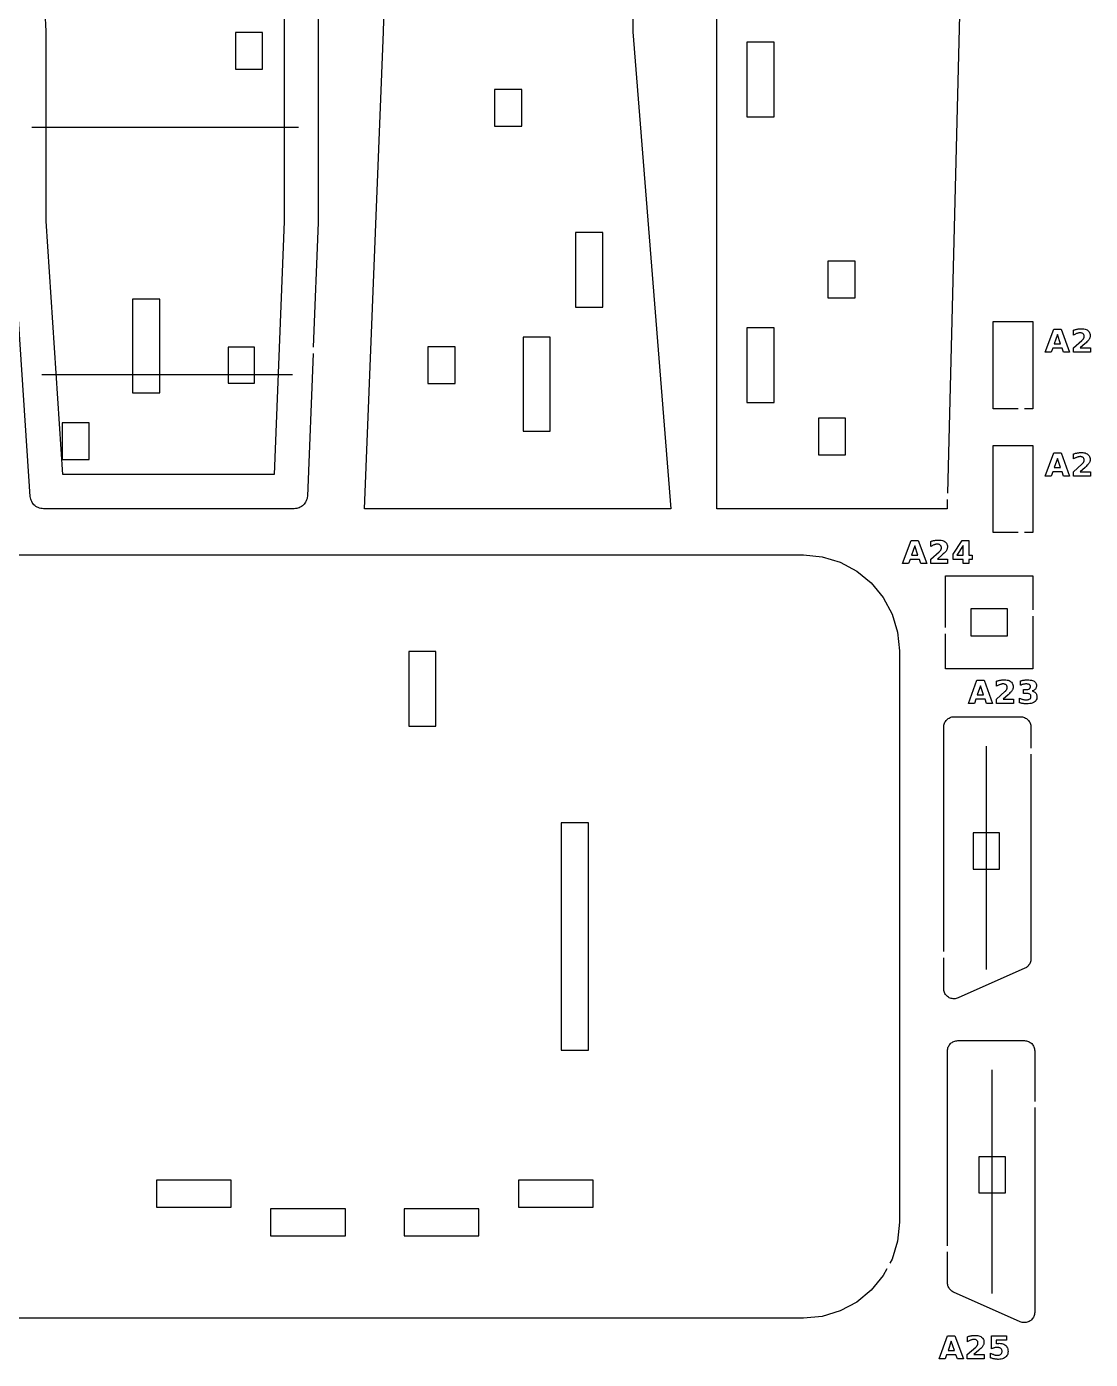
# Model space of a CAD drawing. Header units: millimetres. Extents: x 9 to 297, y 5 to 295.
# Drawn here: x 185.5 to 297.1, y 4.6 to 144.5 of the extents above; entities that cross this region are included whole.
import ezdxf

# ---------------------------------------------------------------- set-up
doc = ezdxf.new("R2010")
doc.units = ezdxf.units.MM
for name, color, linetype in [('CUT', 1, 'CONTINUOUS'), ('ENGRAVE', 5, 'CONTINUOUS'), ('SCORE', 7, 'CONTINUOUS')]:
    doc.layers.add(name, color=color, linetype=linetype)

msp = doc.modelspace()

# ---------------------------------------------------------------- linework, layer by layer
at = {"layer": 'CUT', "color": 1}
for points in [[(283.9969, 170.8735), (282.1137, 95.5471)], [(249.075, 166.7957), (249.075, 144.003), (253.0812, 93.925), (220.9219, 93.925), (222.925, 144.0024), (222.9869, 146.4767)], [(216.075, 160.9868), (216.075, 124.0252), (216.0739, 123.9718), (215.5499, 110.8705)], [(282.0975, 94.8973), (282.0731, 93.925), (257.925, 93.925), (257.925, 150.5543)], [(215.5239, 110.221), (214.9248, 95.2433), (214.9134, 95.114), (214.8894, 94.9847), (214.8532, 94.8583), (214.805, 94.7359), (214.7454, 94.6187), (214.6749, 94.5077), (214.594, 94.404), (214.5037, 94.3084), (214.4046, 94.2219), (214.2977, 94.1453), (214.184, 94.0793), (214.0645, 94.0244), (213.9403, 93.9812), (213.8125, 93.95), (213.6823, 93.9312), (213.5528, 93.925), (187.2143, 93.925), (187.0786, 93.9318), (186.9423, 93.9525), (186.8087, 93.9867), (186.6793, 94.0341), (186.5553, 94.0942), (186.4379, 94.1664), (186.3283, 94.25), (186.2276, 94.3442), (186.1369, 94.448), (186.057, 94.5603), (185.9888, 94.6801), (185.9329, 94.8061), (185.8899, 94.937), (185.8602, 95.0716), (185.8444, 95.2067), (183.928, 123.9531)], [(289.55, 104.425), (286.925, 104.425), (286.925, 113.575), (291.075, 113.575), (291.075, 104.425), (290.2, 104.425)], [(289.55, 91.425), (286.925, 91.425), (286.925, 100.575), (291.075, 100.575), (291.075, 91.425), (290.2, 91.425)], [(178.2974, 89.075), (267.0037, 89.075), (268.9656, 88.8818), (270.8557, 88.3084), (272.5976, 87.3774), (274.1244, 86.1244), (275.3774, 84.5976), (276.3084, 82.8557), (276.8818, 80.9656), (277.075, 79.0037), (277.075, 18.9963), (276.8818, 17.0344), (276.3084, 15.1443), (276.0728, 14.7035)], [(281.925, 81.45), (281.925, 86.875), (291.075, 86.875), (291.075, 83.3)], [(291.075, 82.65), (291.075, 77.125), (281.925, 77.125), (281.925, 80.8)], [(281.725, 47.4331), (281.725, 71.0018), (281.7301, 71.1054), (281.7456, 71.2097), (281.7712, 71.3121), (281.8067, 71.4114), (281.8519, 71.5068), (281.9061, 71.5973), (281.9689, 71.682), (282.0398, 71.7602), (282.118, 71.8311), (282.2027, 71.8939), (282.2932, 71.9481), (282.3886, 71.9933), (282.4879, 72.0288), (282.5903, 72.0544), (282.6946, 72.0699), (282.7982, 72.075), (289.8018, 72.075), (289.9054, 72.0699), (290.0097, 72.0544), (290.1121, 72.0288), (290.2114, 71.9933), (290.3068, 71.9481), (290.3973, 71.8939), (290.482, 71.8311), (290.5602, 71.7602), (290.6311, 71.682), (290.6939, 71.5973), (290.7481, 71.5068), (290.7933, 71.4114), (290.8288, 71.3121), (290.8544, 71.2097), (290.8699, 71.1054), (290.875, 71.0018), (290.875, 68.793)], [(290.875, 68.143), (290.875, 46.6481), (290.8701, 46.5468), (290.8553, 46.4446), (290.8308, 46.3444), (290.7967, 46.2469), (290.7535, 46.1532), (290.7015, 46.064), (290.6411, 45.9803), (290.573, 45.9027), (290.4978, 45.832), (290.4162, 45.7689), (290.3288, 45.7138), (290.2382, 45.6683), (283.2349, 42.5557), (283.1369, 42.5178), (283.0339, 42.4894), (282.9286, 42.4714), (282.822, 42.4639), (282.7151, 42.467), (282.6091, 42.4807), (282.505, 42.5049), (282.4038, 42.5393), (282.3066, 42.5836), (282.2142, 42.6373), (282.1276, 42.6999), (282.0476, 42.7708), (281.9751, 42.8493), (281.9107, 42.9346), (281.8551, 43.0259), (281.8089, 43.1223), (281.7724, 43.2227), (281.7461, 43.3263), (281.7302, 43.432), (281.725, 43.5369), (281.725, 46.7831)], [(282.125, 16.538), (282.125, 37.0018), (282.1301, 37.1054), (282.1456, 37.2097), (282.1712, 37.3121), (282.2067, 37.4114), (282.2519, 37.5068), (282.3061, 37.5973), (282.3689, 37.682), (282.4398, 37.7602), (282.518, 37.8311), (282.6027, 37.8939), (282.6932, 37.9481), (282.7886, 37.9933), (282.8879, 38.0288), (282.9903, 38.0544), (283.0946, 38.0699), (283.1982, 38.075), (290.2018, 38.075), (290.3054, 38.0699), (290.4097, 38.0544), (290.5121, 38.0288), (290.6114, 37.9933), (290.7068, 37.9481), (290.7973, 37.8939), (290.882, 37.8311), (290.9602, 37.7602), (291.0311, 37.682), (291.0939, 37.5973), (291.1481, 37.5068), (291.1933, 37.4114), (291.2288, 37.3121), (291.2544, 37.2097), (291.2699, 37.1054), (291.275, 37.0018), (291.275, 31.6881)], [(291.275, 31.0381), (291.275, 9.5369), (291.2698, 9.432), (291.2539, 9.3263), (291.2276, 9.2227), (291.1911, 9.1223), (291.1449, 9.0259), (291.0893, 8.9346), (291.0249, 8.8493), (290.9524, 8.7708), (290.8724, 8.6999), (290.7858, 8.6373), (290.6934, 8.5836), (290.5962, 8.5393), (290.495, 8.5049), (290.3909, 8.4807), (290.2849, 8.467), (290.178, 8.4639), (290.0714, 8.4714), (289.9661, 8.4894), (289.8631, 8.5178), (289.7651, 8.5557), (282.7618, 11.6683), (282.6712, 11.7138), (282.5838, 11.7689), (282.5022, 11.832), (282.427, 11.9027), (282.3589, 11.9803), (282.2985, 12.064), (282.2465, 12.1532), (282.2033, 12.2469), (282.1692, 12.3444), (282.1447, 12.4446), (282.1299, 12.5468), (282.125, 12.6481), (282.125, 15.888)], [(275.7664, 14.1302), (275.3774, 13.4024), (274.1244, 11.8756), (272.5976, 10.6226), (270.8557, 9.6916), (268.9656, 9.1182), (267.0037, 8.925), (108.3508, 8.925)]]:
    msp.add_lwpolyline(points, dxfattribs=at)
for points in [[(207.3748, 140.0854), (210.2248, 140.0854), (210.2248, 143.9354), (207.3748, 143.9354), (207.3748, 140.0854)], [(263.925, 135.075), (263.925, 142.925), (261.075, 142.925), (261.075, 135.075), (263.925, 135.075)], [(234.575, 137.925), (234.575, 134.075), (237.425, 134.075), (237.425, 137.925), (234.575, 137.925)], [(243.075, 122.925), (243.075, 115.075), (245.925, 115.075), (245.925, 122.925), (243.075, 122.925)], [(269.575, 116.075), (272.425, 116.075), (272.425, 119.925), (269.575, 119.925), (269.575, 116.075)], [(199.425, 106.075), (199.425, 115.925), (196.575, 115.925), (196.575, 106.075), (199.425, 106.075)], [(261.075, 105.075), (263.925, 105.075), (263.925, 112.925), (261.075, 112.925), (261.075, 105.075)], [(206.605, 107.105), (209.395, 107.105), (209.395, 110.895), (206.605, 110.895), (206.605, 107.105)], [(230.425, 110.925), (227.575, 110.925), (227.575, 107.075), (230.425, 107.075), (230.425, 110.925)], [(237.575, 111.925), (237.575, 102.075), (240.425, 102.075), (240.425, 111.925), (237.575, 111.925)], [(189.175, 99.075), (192.025, 99.075), (192.025, 102.925), (189.175, 102.925), (189.175, 99.075)], [(271.425, 99.575), (271.425, 103.425), (268.575, 103.425), (268.575, 99.575), (271.425, 99.575)], [(288.425, 80.575), (288.425, 83.425), (284.575, 83.425), (284.575, 80.575), (288.425, 80.575)], [(228.425, 71.075), (228.425, 78.925), (225.575, 78.925), (225.575, 71.075), (228.425, 71.075)], [(244.425, 37.075), (244.425, 60.925), (241.575, 60.925), (241.575, 37.075), (244.425, 37.075)], [(287.5952, 59.8846), (284.8052, 59.8846), (284.8052, 56.0946), (287.5952, 56.0946), (287.5952, 59.8846)], [(285.4048, 22.0946), (288.1948, 22.0946), (288.1948, 25.8846), (285.4048, 25.8846), (285.4048, 22.0946)], [(206.925, 20.575), (206.925, 23.425), (199.075, 23.425), (199.075, 20.575), (206.925, 20.575)], [(244.925, 20.575), (244.925, 23.425), (237.075, 23.425), (237.075, 20.575), (244.925, 20.575)], [(218.925, 17.575), (218.925, 20.425), (211.075, 20.425), (211.075, 17.575), (218.925, 17.575)], [(232.925, 17.575), (232.925, 20.425), (225.075, 20.425), (225.075, 17.575), (232.925, 17.575)]]:
    msp.add_lwpolyline(points, close=True, dxfattribs=at)
at = {"layer": 'ENGRAVE', "color": 5}
for points in [[(293.0183, 110.3481), (292.3884, 110.3481), (293.2884, 112.7781), (294.0355, 112.7781), (294.9356, 110.3481), (294.3057, 110.3481), (294.1527, 110.7908), (293.1729, 110.7908), (293.0183, 110.3481)], [(293.6628, 112.2084), (293.3291, 111.2416), (293.9948, 111.2416), (293.6628, 112.2084)], [(297.1148, 110.8087), (297.1148, 110.3481), (295.3489, 110.3481), (295.3489, 110.8087), (296.2359, 111.5915), (296.2738, 111.6272), (296.3082, 111.6626), (296.3393, 111.6977), (296.3668, 111.7326), (296.391, 111.7672), (296.4117, 111.8015), (296.4291, 111.8359), (296.4433, 111.8708), (296.4544, 111.9061), (296.4623, 111.9418), (296.4671, 111.9781), (296.4687, 112.0147), (296.4655, 112.0698), (296.4559, 112.1212), (296.44, 112.1689), (296.4177, 112.2129), (296.389, 112.2532), (296.3539, 112.2898), (296.3136, 112.3216), (296.269, 112.3477), (296.2202, 112.3679), (296.1673, 112.3824), (296.1101, 112.3911), (296.0487, 112.3939), (295.9991, 112.3922), (295.948, 112.387), (295.8953, 112.3783), (295.8411, 112.3661), (295.7854, 112.3504), (295.7281, 112.3313), (295.6694, 112.3087), (295.6093, 112.2827), (295.5478, 112.2534), (295.485, 112.2206), (295.4209, 112.1845), (295.3554, 112.1449), (295.3554, 112.6788), (295.4258, 112.7012), (295.4959, 112.7217), (295.5657, 112.7404), (295.6353, 112.7573), (295.7046, 112.7723), (295.7737, 112.7854), (295.8423, 112.7966), (295.9106, 112.8057), (295.9783, 112.8129), (296.0457, 112.8179), (296.1125, 112.821), (296.1789, 112.822), (296.3189, 112.8167), (296.4481, 112.8007), (296.5665, 112.774), (296.6741, 112.7366), (296.7709, 112.6886), (296.8568, 112.63), (296.9307, 112.5617), (296.9911, 112.4851), (297.0381, 112.4001), (297.0717, 112.3066), (297.0918, 112.2047), (297.0985, 112.0945), (297.0957, 112.029), (297.0871, 111.9651), (297.0729, 111.9026), (297.053, 111.8416), (297.0273, 111.7822), (296.996, 111.7242), (296.9555, 111.6637), (296.9025, 111.5968), (296.8369, 111.5234), (296.7587, 111.4435), (296.668, 111.3572), (296.5647, 111.2644), (296.0455, 110.8087), (297.1148, 110.8087)], [(293.0183, 97.3481), (292.3884, 97.3481), (293.2884, 99.7781), (294.0355, 99.7781), (294.9356, 97.3481), (294.3057, 97.3481), (294.1527, 97.7908), (293.1729, 97.7908), (293.0183, 97.3481)], [(297.1148, 97.8087), (297.1148, 97.3481), (295.3489, 97.3481), (295.3489, 97.8087), (296.2359, 98.5915), (296.2738, 98.6272), (296.3082, 98.6626), (296.3393, 98.6977), (296.3668, 98.7326), (296.391, 98.7672), (296.4117, 98.8015), (296.4291, 98.8359), (296.4433, 98.8708), (296.4544, 98.9061), (296.4623, 98.9418), (296.4671, 98.9781), (296.4687, 99.0147), (296.4655, 99.0698), (296.4559, 99.1212), (296.44, 99.1689), (296.4177, 99.2129), (296.389, 99.2532), (296.3539, 99.2898), (296.3136, 99.3216), (296.269, 99.3477), (296.2202, 99.3679), (296.1673, 99.3824), (296.1101, 99.3911), (296.0487, 99.3939), (295.9991, 99.3922), (295.948, 99.387), (295.8953, 99.3783), (295.8411, 99.3661), (295.7854, 99.3504), (295.7281, 99.3313), (295.6694, 99.3087), (295.6093, 99.2827), (295.5478, 99.2534), (295.485, 99.2206), (295.4209, 99.1845), (295.3554, 99.1449), (295.3554, 99.6788), (295.4258, 99.7012), (295.4959, 99.7217), (295.5657, 99.7404), (295.6353, 99.7573), (295.7046, 99.7723), (295.7737, 99.7854), (295.8423, 99.7966), (295.9106, 99.8057), (295.9783, 99.8129), (296.0457, 99.8179), (296.1125, 99.821), (296.1789, 99.822), (296.3189, 99.8167), (296.4481, 99.8007), (296.5665, 99.774), (296.6741, 99.7366), (296.7709, 99.6886), (296.8568, 99.63), (296.9307, 99.5617), (296.9911, 99.4851), (297.0381, 99.4001), (297.0717, 99.3066), (297.0918, 99.2047), (297.0985, 99.0945), (297.0957, 99.029), (297.0871, 98.9651), (297.0729, 98.9026), (297.053, 98.8416), (297.0273, 98.7822), (296.996, 98.7242), (296.9555, 98.6637), (296.9025, 98.5968), (296.8369, 98.5234), (296.7587, 98.4435), (296.668, 98.3572), (296.5647, 98.2644), (296.0455, 97.8087), (297.1148, 97.8087)], [(293.6628, 99.2084), (293.3291, 98.2416), (293.9948, 98.2416), (293.6628, 99.2084)], [(278.0323, 88.1612), (277.4025, 88.1612), (278.3025, 90.5912), (279.0496, 90.5912), (279.9497, 88.1612), (279.3198, 88.1612), (279.1668, 88.6039), (278.187, 88.6039), (278.0323, 88.1612)], [(278.6769, 90.0216), (278.3432, 89.0548), (279.0089, 89.0548), (278.6769, 90.0216)], [(282.1289, 88.1612), (280.3629, 88.1612), (280.3629, 88.6218), (281.25, 89.4047), (281.2879, 89.4404), (281.3223, 89.4758), (281.3533, 89.5109), (281.3809, 89.5458), (281.4051, 89.5804), (281.4258, 89.6147), (281.4432, 89.6491), (281.4574, 89.6839), (281.4685, 89.7192), (281.4764, 89.755), (281.4811, 89.7912), (281.4827, 89.8279), (281.4795, 89.883), (281.47, 89.9344), (281.454, 89.9821), (281.4317, 90.0261), (281.403, 90.0664), (281.368, 90.1029), (281.3276, 90.1348), (281.2831, 90.1608), (281.2343, 90.1811), (281.1814, 90.1955), (281.1242, 90.2042), (281.0628, 90.2071), (281.0132, 90.2054), (280.9621, 90.2002), (280.9094, 90.1914), (280.8552, 90.1793), (280.7995, 90.1636), (280.7422, 90.1445), (280.6834, 90.1219), (280.6234, 90.0959), (280.5619, 90.0665), (280.4991, 90.0338), (280.435, 89.9976), (280.3694, 89.9581), (280.3694, 90.4919), (280.4398, 90.5143), (280.51, 90.5349), (280.5798, 90.5536), (280.6494, 90.5704), (280.7187, 90.5854), (280.7877, 90.5986), (280.8564, 90.6097), (280.9246, 90.6189), (280.9924, 90.626), (281.0597, 90.6311), (281.1266, 90.6342), (281.193, 90.6352), (281.333, 90.6298), (281.4622, 90.6138), (281.5806, 90.5872), (281.6882, 90.5498), (281.7849, 90.5018), (281.8709, 90.4431), (281.9448, 90.3749), (282.0052, 90.2983), (282.0522, 90.2132), (282.0858, 90.1198), (282.1059, 90.0179), (282.1126, 89.9076), (282.1098, 89.8422), (282.1012, 89.7782), (282.087, 89.7158), (282.067, 89.6548), (282.0414, 89.5953), (282.0101, 89.5374), (281.9696, 89.4769), (281.9166, 89.41), (281.851, 89.3365), (281.7728, 89.2567), (281.6821, 89.1704), (281.5788, 89.0776), (281.0596, 88.6218), (282.1289, 88.6218), (282.1289, 88.1612)], [(284.7183, 89.058), (284.7183, 88.6039), (284.3716, 88.6039), (284.3716, 88.1612), (283.7792, 88.1612), (283.7792, 88.6039), (282.7017, 88.6039), (282.7017, 89.141), (283.675, 90.5912), (284.3716, 90.5912), (284.3716, 89.058), (284.7183, 89.058)], [(283.7792, 90.0753), (283.0923, 89.058), (283.7792, 89.058), (283.7792, 90.0753)], [(284.3089, 73.4814), (285.209, 75.9114), (285.9561, 75.9114), (286.8561, 73.4814), (286.2262, 73.4814), (286.0732, 73.9241), (285.0934, 73.9241), (284.9388, 73.4814), (284.3089, 73.4814)], [(289.0354, 73.4814), (287.2694, 73.4814), (287.2694, 73.942), (288.1564, 74.7249), (288.1943, 74.7606), (288.2288, 74.796), (288.2598, 74.8311), (288.2874, 74.8659), (288.3115, 74.9005), (288.3322, 74.9348), (288.3496, 74.9692), (288.3639, 75.0041), (288.3749, 75.0394), (288.3829, 75.0752), (288.3876, 75.1114), (288.3892, 75.1481), (288.386, 75.2032), (288.3764, 75.2546), (288.3605, 75.3023), (288.3382, 75.3463), (288.3095, 75.3865), (288.2744, 75.4231), (288.2341, 75.455), (288.1895, 75.481), (288.1408, 75.5013), (288.0878, 75.5157), (288.0306, 75.5244), (287.9693, 75.5273), (287.9197, 75.5256), (287.8685, 75.5203), (287.8159, 75.5116), (287.7617, 75.4994), (287.7059, 75.4838), (287.6486, 75.4646), (287.5899, 75.442), (287.5298, 75.4161), (287.4684, 75.3867), (287.4056, 75.354), (287.3414, 75.3178), (287.2759, 75.2783), (287.2759, 75.8121), (287.3463, 75.8345), (287.4164, 75.8551), (287.4863, 75.8738), (287.5559, 75.8906), (287.6252, 75.9056), (287.6942, 75.9187), (287.7629, 75.9299), (287.8311, 75.9391), (287.8989, 75.9462), (287.9662, 75.9513), (288.0331, 75.9543), (288.0995, 75.9554), (288.2395, 75.95), (288.3687, 75.934), (288.4871, 75.9073), (288.5946, 75.87), (288.6914, 75.822), (288.7774, 75.7633), (288.8512, 75.6951), (288.9117, 75.6184), (288.9586, 75.5334), (288.9922, 75.4399), (289.0124, 75.3381), (289.0191, 75.2278), (289.0162, 75.1624), (289.0077, 75.0984), (288.9934, 75.036), (288.9735, 74.975), (288.9479, 74.9155), (288.9165, 74.8575), (288.8761, 74.7971), (288.823, 74.7301), (288.7574, 74.6567), (288.6793, 74.5769), (288.5885, 74.4905), (288.4852, 74.3977), (287.966, 73.942), (289.0354, 73.942), (289.0354, 73.4814)], [(291.0898, 74.7679), (291.1619, 74.7389), (291.2274, 74.7047), (291.2864, 74.6654), (291.3388, 74.6208), (291.3847, 74.5711), (291.4237, 74.5163), (291.4556, 74.4569), (291.4805, 74.3926), (291.4982, 74.3237), (291.5089, 74.25), (291.5124, 74.1715), (291.5047, 74.0559), (291.4817, 73.9499), (291.4433, 73.8535), (291.3895, 73.7668), (291.3203, 73.6897), (291.2357, 73.6222), (291.1365, 73.5647), (291.0231, 73.5177), (290.8956, 73.4812), (290.754, 73.4551), (290.5983, 73.4394), (290.4284, 73.4342), (290.366, 73.435), (290.3036, 73.4375), (290.2411, 73.4417), (290.1785, 73.4476), (290.1159, 73.4551), (290.0533, 73.4643), (289.9907, 73.4752), (289.9284, 73.4877), (289.8663, 73.5019), (289.8044, 73.5178), (289.7428, 73.5354), (289.6814, 73.5546), (289.6814, 74.038), (289.7399, 74.0099), (289.7983, 73.9842), (289.8565, 73.9609), (289.9147, 73.94), (289.9727, 73.9215), (290.0305, 73.9054), (290.0881, 73.8917), (290.1454, 73.8805), (290.2024, 73.8718), (290.2591, 73.8656), (290.3154, 73.8619), (290.3715, 73.8606), (290.4513, 73.863), (290.5246, 73.8702), (290.5914, 73.8822), (290.6518, 73.899), (290.7057, 73.9205), (290.7532, 73.9469), (290.7937, 73.9777), (290.8269, 74.0127), (290.8526, 74.0519), (290.8711, 74.0952), (290.8821, 74.1427), (290.8858, 74.1943), (290.882, 74.2474), (290.8707, 74.296), (290.8518, 74.3402), (290.8254, 74.3798), (290.7914, 74.415), (290.7499, 74.4457), (290.701, 74.4719), (290.6449, 74.4932), (290.5816, 74.5098), (290.5112, 74.5217), (290.4335, 74.5288), (290.3487, 74.5312), (290.098, 74.5312), (290.098, 74.9348), (290.3617, 74.9348), (290.437, 74.9369), (290.5057, 74.9431), (290.5676, 74.9534), (290.6229, 74.9678), (290.6714, 74.9863), (290.7133, 75.0089), (290.7486, 75.0357), (290.7775, 75.0669), (290.7999, 75.1023), (290.816, 75.142), (290.8256, 75.186), (290.8288, 75.2343), (290.8257, 75.2792), (290.8164, 75.3206), (290.8008, 75.3584), (290.7789, 75.3927), (290.7509, 75.4235), (290.7165, 75.4508), (290.6765, 75.4742), (290.6314, 75.4933), (290.581, 75.5082), (290.5256, 75.5188), (290.4649, 75.5252), (290.3992, 75.5273), (290.3486, 75.5263), (290.2979, 75.5235), (290.247, 75.5187), (290.1959, 75.5121), (290.1446, 75.5036), (290.0932, 75.4931), (290.0417, 75.4808), (289.9903, 75.4667), (289.9389, 75.4508), (289.8877, 75.4331), (289.8366, 75.4135), (289.7855, 75.3922), (289.7855, 75.8512), (289.8473, 75.8678), (289.9089, 75.883), (289.9703, 75.8968), (290.0315, 75.9091), (290.0925, 75.9199), (290.1534, 75.9293), (290.214, 75.9373), (290.2742, 75.9438), (290.334, 75.9488), (290.3935, 75.9525), (290.4527, 75.9546), (290.5115, 75.9554), (290.6627, 75.951), (290.8007, 75.9381), (290.9255, 75.9165), (291.037, 75.8863), (291.1353, 75.8474), (291.2203, 75.7999), (291.2921, 75.7437), (291.3509, 75.6788), (291.3967, 75.6052), (291.4293, 75.5229), (291.4489, 75.4318), (291.4555, 75.332), (291.4523, 75.2631), (291.443, 75.1984), (291.4274, 75.1381), (291.4056, 75.0821), (291.3775, 75.0303), (291.3432, 74.9829), (291.3027, 74.9398), (291.2564, 74.9012), (291.204, 74.8671), (291.1457, 74.8375), (291.0814, 74.8123), (291.0111, 74.7916), (291.0898, 74.7679)], [(285.2497, 74.3749), (285.9154, 74.3749), (285.5833, 75.3417), (285.2497, 74.3749)], [(281.2385, 4.6576), (282.1386, 7.0876), (282.8857, 7.0876), (283.7857, 4.6576), (283.1559, 4.6576), (283.0029, 5.1003), (282.023, 5.1003), (281.8684, 4.6576), (281.2385, 4.6576)], [(285.965, 4.6576), (284.199, 4.6576), (284.199, 5.1182), (285.0861, 5.9011), (285.124, 5.9367), (285.1584, 5.9721), (285.1894, 6.0073), (285.217, 6.0421), (285.2411, 6.0767), (285.2619, 6.111), (285.2793, 6.1454), (285.2935, 6.1803), (285.3046, 6.2156), (285.3125, 6.2514), (285.3172, 6.2876), (285.3188, 6.3242), (285.3156, 6.3794), (285.3061, 6.4308), (285.2901, 6.4785), (285.2678, 6.5224), (285.2391, 6.5627), (285.2041, 6.5993), (285.1637, 6.6311), (285.1192, 6.6572), (285.0704, 6.6774), (285.0174, 6.6919), (284.9603, 6.7006), (284.8989, 6.7035), (284.8493, 6.7017), (284.7982, 6.6965), (284.7455, 6.6878), (284.6913, 6.6756), (284.6355, 6.66), (284.5783, 6.6408), (284.5195, 6.6182), (284.4594, 6.5923), (284.398, 6.5629), (284.3352, 6.5301), (284.271, 6.494), (284.2055, 6.4545), (284.2055, 6.9883), (284.2759, 7.0107), (284.3461, 7.0313), (284.4159, 7.05), (284.4855, 7.0668), (284.5548, 7.0818), (284.6238, 7.0949), (284.6925, 7.1061), (284.7607, 7.1153), (284.8285, 7.1224), (284.8958, 7.1275), (284.9627, 7.1305), (285.0291, 7.1315), (285.1691, 7.1262), (285.2983, 7.1102), (285.4167, 7.0835), (285.5243, 7.0462), (285.621, 6.9982), (285.707, 6.9395), (285.7809, 6.8713), (285.8413, 6.7946), (285.8883, 6.7096), (285.9218, 6.6161), (285.942, 6.5143), (285.9487, 6.404), (285.9459, 6.3386), (285.9373, 6.2746), (285.9231, 6.2121), (285.9031, 6.1512), (285.8775, 6.0917), (285.8462, 6.0337), (285.8057, 5.9732), (285.7527, 5.9063), (285.6871, 5.8329), (285.6089, 5.753), (285.5182, 5.6667), (285.4148, 5.5739), (284.8956, 5.1182), (285.965, 5.1182), (285.965, 4.6576)], [(288.2988, 7.0876), (288.2988, 6.627), (287.2409, 6.627), (287.2409, 6.251), (287.2648, 6.2573), (287.2887, 6.263), (287.3127, 6.2683), (287.3367, 6.2731), (287.3608, 6.2773), (287.3849, 6.2811), (287.4092, 6.2843), (287.4338, 6.287), (287.4588, 6.289), (287.484, 6.2905), (287.5096, 6.2914), (287.5355, 6.2917), (287.6781, 6.2855), (287.8098, 6.267), (287.9306, 6.2361), (288.0404, 6.193), (288.1393, 6.1374), (288.2272, 6.0695), (288.3028, 5.9906), (288.3647, 5.902), (288.4128, 5.8036), (288.4471, 5.6955), (288.4677, 5.5777), (288.4746, 5.4502), (288.4671, 5.3237), (288.4447, 5.2066), (288.4073, 5.0991), (288.3549, 5.001), (288.2875, 4.9124), (288.2052, 4.8334), (288.1096, 4.7652), (288.0024, 4.7095), (287.8836, 4.6661), (287.7531, 4.6352), (287.6111, 4.6166), (287.4574, 4.6104), (287.3886, 4.6115), (287.32, 4.6148), (287.2517, 4.6203), (287.1836, 4.6281), (287.1157, 4.6381), (287.048, 4.6503), (286.9805, 4.6647), (286.9132, 4.6814), (286.846, 4.7005), (286.7789, 4.7219), (286.712, 4.7455), (286.6452, 4.7715), (286.6452, 5.2647), (286.7108, 5.2283), (286.7753, 5.195), (286.8387, 5.165), (286.9009, 5.1381), (286.962, 5.1143), (287.022, 5.0938), (287.0808, 5.0764), (287.1385, 5.0621), (287.1951, 5.0511), (287.2506, 5.0431), (287.3049, 5.0384), (287.3581, 5.0368), (287.4313, 5.0399), (287.4992, 5.0492), (287.5617, 5.0647), (287.6189, 5.0864), (287.6706, 5.1142), (287.717, 5.1483), (287.757, 5.1877), (287.7898, 5.2314), (287.8152, 5.2795), (287.8334, 5.332), (287.8443, 5.3889), (287.848, 5.4502), (287.8443, 5.512), (287.8334, 5.5692), (287.8152, 5.6219), (287.7898, 5.6701), (287.757, 5.7138), (287.717, 5.753), (287.6706, 5.7868), (287.6189, 5.8144), (287.5617, 5.836), (287.4992, 5.8513), (287.4313, 5.8606), (287.3581, 5.8636), (287.3125, 5.8627), (287.266, 5.8597), (287.2185, 5.8549), (287.17, 5.8481), (287.1205, 5.8393), (287.07, 5.8286), (287.0184, 5.8159), (286.9655, 5.8011), (286.9113, 5.7841), (286.8559, 5.765), (286.7992, 5.7438), (286.7412, 5.7204), (286.7412, 7.0876), (288.2988, 7.0876)], [(282.1793, 5.5511), (282.845, 5.5511), (282.513, 6.5179), (282.1793, 5.5511)]]:
    msp.add_lwpolyline(points, close=True, dxfattribs=at)
at = {"layer": 'SCORE', "color": 7}
for points in [[(212.5, 159.2673), (212.5, 124.07), (211.4372, 97.5), (189.2744, 97.5), (187.5, 124.1165), (187.5, 144.0554), (187.397, 146.0995)], [(186, 134), (214, 134)], [(187.0711, 108), (213.3584, 108)], [(286.2002, 45.539), (286.2002, 69)], [(286.7998, 11.539), (286.7998, 35)]]:
    msp.add_lwpolyline(points, dxfattribs=at)

doc.saveas('drawing.dxf')
